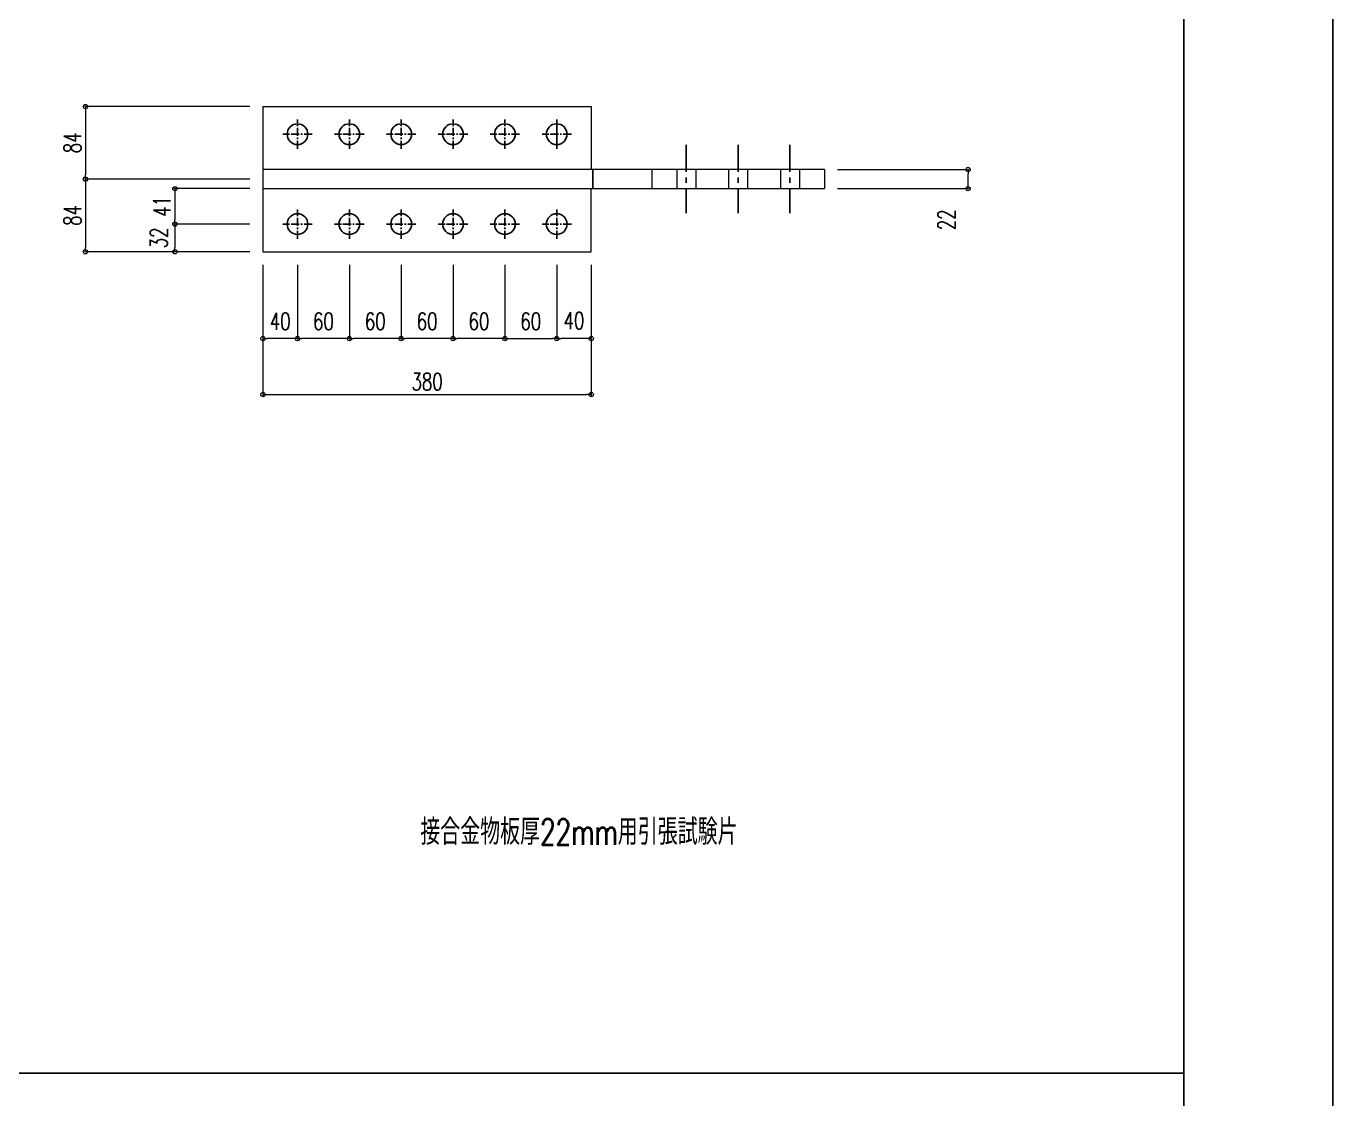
# Model space of a CAD drawing. Header units: millimetres. Extents: x -11384 to 29624, y 0 to 17788.
# Drawn here: x 28112 to 29624, y 9515 to 10756 of the extents above; entities that cross this region are included whole.
import ezdxf

# ---------------------------------------------------------------- set-up
doc = ezdxf.new("R2010")
doc.units = ezdxf.units.MM
doc.header["$LTSCALE"] = 5
for name, pattern in [('ACAD_ISO03W100', [30, 12, -18]), ('CENTER1', [10, 6.25, -1.25, 1.25, -1.25]), ('JIS_08_50', [53, 50, -1.125, 0.75, -1.125])]:
    doc.linetypes.add(name, pattern=pattern)
doc.layers.get('0').update_dxf_attribs({"color": 255})
doc.layers.get('DEFPOINTS').update_dxf_attribs({"color": 255})
for name, color, linetype in [('01', 7, 'Continuous'), ('CENTER', 2, 'JIS_08_50'), ('寸法', 4, 'Continuous'), ('補助線', 7, 'ACAD_ISO03W100'), ('金物', 142, 'Continuous')]:
    doc.layers.add(name, color=color, linetype=linetype)
doc.styles.add('KANJI', font='simplex.shx', dxfattribs={"width": 0.7, "bigfont": 'extfont2.shx'})
doc.styles.add('SUNPOU2', font='simplex.shx', dxfattribs={"width": 0.7, "height": 50, "bigfont": 'extfont2.shx'})
doc.dimstyles.new('一般寸法-小さめ', dxfattribs={"dimscale": 10, "dimtxt": 2, "dimasz": 0.5, "dimexe": 0.125, "dimexo": 1.5, "dimgap": 0.5, "dimtad": 1, "dimtxsty": 'KANJI', "dimblk": 'ORIGIN', "dimcen": 0, "dimclrd": 256, "dimclre": 256, "dimclrt": 256, "dimadec": 0, "dimazin": 0, "dimtfac": 1, "dimtmove": 2, "dimatfit": 2, "dimfxl": 0, "dimtolj": 2, "dimlwd": 5, "dimlwe": 5, "dimarcsym": 0})

# ---------------------------------------------------------------- blocks, each defined once
blk = doc.blocks.new('_Origin')
at = {"color": 0, "linetype": 'ByBlock', "lineweight": -2}
blk.add_line((0, 0), (-1, 0), dxfattribs=at)
blk.add_circle((0, 0), 0.5, dxfattribs=at)
blk = doc.blocks.new('*D117')
at = {"layer": 'DEFPOINTS', "color": 0, "transparency": 16777216}
for p in [(29036.1, 10589.9), (29202.2, 10589.9), (29036.1, 10567.9)]:
    blk.add_point(p, dxfattribs=at)
at = {"layer": '寸法', "lineweight": 5, "transparency": 16777216}
for p, q in [((29051.1, 10589.9), (29203.5, 10589.9)), ((29202.2, 10572.9), (29202.2, 10584.9)), ((29051.1, 10567.9), (29203.5, 10567.9))]:
    blk.add_line(p, q, dxfattribs=at)
at = {"layer": '寸法', "lineweight": 5, "transparency": 16777216, "xscale": 5, "yscale": 5, "zscale": 5}
for p, rotation in [((29202.2, 10589.9), 90), ((29202.2, 10567.9), 270)]:
    blk.add_blockref('_Origin', p, dxfattribs=dict(at, rotation=rotation))
at = {"layer": '寸法', "transparency": 16777216, "insert": (29177.2, 10531.9), "char_height": 20, "attachment_point": 5, "rotation": 90, "style": 'KANJI'}
blk.add_mtext('\\A2;22', dxfattribs=at)
blk = doc.blocks.new('*D77')
at = {"layer": 'DEFPOINTS', "color": 0, "transparency": 16777216}
for p in [(28666.1, 10494.9), (28726.1, 10494.9), (28726.1, 10394.4)]:
    blk.add_point(p, dxfattribs=at)
at = {"layer": '寸法', "lineweight": 5, "transparency": 16777216}
for p, q in [((28666.1, 10479.9), (28666.1, 10393.2)), ((28726.1, 10479.9), (28726.1, 10393.2)), ((28671.1, 10394.4), (28721.1, 10394.4))]:
    blk.add_line(p, q, dxfattribs=at)
at = {"layer": '寸法', "lineweight": 5, "transparency": 16777216, "xscale": 5, "yscale": 5, "zscale": 5, "rotation": 180}
blk.add_blockref('_Origin', (28666.1, 10394.4), dxfattribs=at)
at = {"layer": '寸法', "lineweight": 5, "transparency": 16777216, "xscale": 5, "yscale": 5, "zscale": 5}
blk.add_blockref('_Origin', (28726.1, 10394.4), dxfattribs=at)
at = {"layer": '寸法', "transparency": 16777216, "insert": (28696.1, 10414.4), "char_height": 20, "attachment_point": 5, "style": 'KANJI'}
blk.add_mtext('\\A2;60', dxfattribs=at)
blk = doc.blocks.new('*D78')
at = {"layer": 'DEFPOINTS', "color": 0, "transparency": 16777216}
for p in [(28426.1, 10494.9), (28486.1, 10494.9), (28426.1, 10394.4)]:
    blk.add_point(p, dxfattribs=at)
at = {"layer": '寸法', "lineweight": 5, "transparency": 16777216}
for p, q in [((28426.1, 10479.9), (28426.1, 10393.2)), ((28486.1, 10479.9), (28486.1, 10393.2)), ((28481.1, 10394.4), (28431.1, 10394.4))]:
    blk.add_line(p, q, dxfattribs=at)
at = {"layer": '寸法', "lineweight": 5, "transparency": 16777216, "xscale": 5, "yscale": 5, "zscale": 5, "rotation": 180}
blk.add_blockref('_Origin', (28426.1, 10394.4), dxfattribs=at)
at = {"layer": '寸法', "lineweight": 5, "transparency": 16777216, "xscale": 5, "yscale": 5, "zscale": 5}
blk.add_blockref('_Origin', (28486.1, 10394.4), dxfattribs=at)
at = {"layer": '寸法', "transparency": 16777216, "insert": (28456.1, 10414.4), "char_height": 20, "attachment_point": 5, "style": 'KANJI'}
blk.add_mtext('\\A2;60', dxfattribs=at)
blk = doc.blocks.new('*D460')
at = {"layer": 'DEFPOINTS', "color": 0, "transparency": 16777216}
for p in [(28386.1, 10494.9), (28766.1, 10494.9), (28766.1, 10329.6)]:
    blk.add_point(p, dxfattribs=at)
at = {"layer": '寸法', "lineweight": 5, "transparency": 16777216}
for p, q in [((28386.1, 10479.9), (28386.1, 10328.3)), ((28766.1, 10479.9), (28766.1, 10328.3)), ((28391.1, 10329.6), (28761.1, 10329.6))]:
    blk.add_line(p, q, dxfattribs=at)
at = {"layer": '寸法', "lineweight": 5, "transparency": 16777216, "xscale": 5, "yscale": 5, "zscale": 5, "rotation": 180}
blk.add_blockref('_Origin', (28386.1, 10329.6), dxfattribs=at)
at = {"layer": '寸法', "lineweight": 5, "transparency": 16777216, "xscale": 5, "yscale": 5, "zscale": 5}
blk.add_blockref('_Origin', (28766.1, 10329.6), dxfattribs=at)
at = {"layer": '寸法', "transparency": 16777216, "insert": (28576.1, 10344.6), "char_height": 20, "attachment_point": 5, "style": 'KANJI'}
blk.add_mtext('\\A2;380', dxfattribs=at)
blk = doc.blocks.new('*D79')
at = {"layer": 'DEFPOINTS', "color": 0, "transparency": 16777216}
for p in [(28606.1, 10494.9), (28666.1, 10494.9), (28606.1, 10394.4)]:
    blk.add_point(p, dxfattribs=at)
at = {"layer": '寸法', "lineweight": 5, "transparency": 16777216}
for p, q in [((28606.1, 10479.9), (28606.1, 10393.2)), ((28666.1, 10479.9), (28666.1, 10393.2)), ((28661.1, 10394.4), (28611.1, 10394.4))]:
    blk.add_line(p, q, dxfattribs=at)
at = {"layer": '寸法', "lineweight": 5, "transparency": 16777216, "xscale": 5, "yscale": 5, "zscale": 5, "rotation": 180}
blk.add_blockref('_Origin', (28606.1, 10394.4), dxfattribs=at)
at = {"layer": '寸法', "lineweight": 5, "transparency": 16777216, "xscale": 5, "yscale": 5, "zscale": 5}
blk.add_blockref('_Origin', (28666.1, 10394.4), dxfattribs=at)
at = {"layer": '寸法', "transparency": 16777216, "insert": (28636.1, 10414.4), "char_height": 20, "attachment_point": 5, "style": 'KANJI'}
blk.add_mtext('\\A2;60', dxfattribs=at)
blk = doc.blocks.new('*D80')
at = {"layer": 'DEFPOINTS', "color": 0, "transparency": 16777216}
for p in [(28546.1, 10494.9), (28606.1, 10494.9), (28546.1, 10394.4)]:
    blk.add_point(p, dxfattribs=at)
at = {"layer": '寸法', "lineweight": 5, "transparency": 16777216}
for p, q in [((28546.1, 10479.9), (28546.1, 10393.2)), ((28606.1, 10479.9), (28606.1, 10393.2)), ((28601.1, 10394.4), (28551.1, 10394.4))]:
    blk.add_line(p, q, dxfattribs=at)
at = {"layer": '寸法', "lineweight": 5, "transparency": 16777216, "xscale": 5, "yscale": 5, "zscale": 5, "rotation": 180}
blk.add_blockref('_Origin', (28546.1, 10394.4), dxfattribs=at)
at = {"layer": '寸法', "lineweight": 5, "transparency": 16777216, "xscale": 5, "yscale": 5, "zscale": 5}
blk.add_blockref('_Origin', (28606.1, 10394.4), dxfattribs=at)
at = {"layer": '寸法', "transparency": 16777216, "insert": (28576.1, 10414.4), "char_height": 20, "attachment_point": 5, "style": 'KANJI'}
blk.add_mtext('\\A2;60', dxfattribs=at)
blk = doc.blocks.new('*D81')
at = {"layer": 'DEFPOINTS', "color": 0, "transparency": 16777216}
for p in [(28486.1, 10494.9), (28546.1, 10494.9), (28486.1, 10394.4)]:
    blk.add_point(p, dxfattribs=at)
at = {"layer": '寸法', "lineweight": 5, "transparency": 16777216}
for p, q in [((28486.1, 10479.9), (28486.1, 10393.2)), ((28546.1, 10479.9), (28546.1, 10393.2)), ((28541.1, 10394.4), (28491.1, 10394.4))]:
    blk.add_line(p, q, dxfattribs=at)
at = {"layer": '寸法', "lineweight": 5, "transparency": 16777216, "xscale": 5, "yscale": 5, "zscale": 5, "rotation": 180}
blk.add_blockref('_Origin', (28486.1, 10394.4), dxfattribs=at)
at = {"layer": '寸法', "lineweight": 5, "transparency": 16777216, "xscale": 5, "yscale": 5, "zscale": 5}
blk.add_blockref('_Origin', (28546.1, 10394.4), dxfattribs=at)
at = {"layer": '寸法', "transparency": 16777216, "insert": (28516.1, 10414.4), "char_height": 20, "attachment_point": 5, "style": 'KANJI'}
blk.add_mtext('\\A2;60', dxfattribs=at)
blk = doc.blocks.new('*D82')
at = {"layer": 'DEFPOINTS', "color": 0, "transparency": 16777216}
for p in [(28386.1, 10494.9), (28426.1, 10494.9), (28386.1, 10394.4)]:
    blk.add_point(p, dxfattribs=at)
at = {"layer": '寸法', "lineweight": 5, "transparency": 16777216}
for p, q in [((28386.1, 10479.9), (28386.1, 10393.2)), ((28426.1, 10479.9), (28426.1, 10393.2)), ((28421.1, 10394.4), (28391.1, 10394.4))]:
    blk.add_line(p, q, dxfattribs=at)
at = {"layer": '寸法', "lineweight": 5, "transparency": 16777216, "xscale": 5, "yscale": 5, "zscale": 5, "rotation": 180}
blk.add_blockref('_Origin', (28386.1, 10394.4), dxfattribs=at)
at = {"layer": '寸法', "lineweight": 5, "transparency": 16777216, "xscale": 5, "yscale": 5, "zscale": 5}
blk.add_blockref('_Origin', (28426.1, 10394.4), dxfattribs=at)
at = {"layer": '寸法', "transparency": 16777216, "insert": (28406.1, 10414.4), "char_height": 20, "attachment_point": 5, "style": 'KANJI'}
blk.add_mtext('\\A2;40', dxfattribs=at)
blk = doc.blocks.new('*D83')
at = {"layer": 'DEFPOINTS', "color": 0, "transparency": 16777216}
for p in [(28726.1, 10494.9), (28766.1, 10494.9), (28726.1, 10394.4)]:
    blk.add_point(p, dxfattribs=at)
at = {"layer": '寸法', "lineweight": 5, "transparency": 16777216}
for p, q in [((28726.1, 10479.9), (28726.1, 10393.2)), ((28766.1, 10479.9), (28766.1, 10393.2)), ((28761.1, 10394.4), (28731.1, 10394.4))]:
    blk.add_line(p, q, dxfattribs=at)
at = {"layer": '寸法', "lineweight": 5, "transparency": 16777216, "xscale": 5, "yscale": 5, "zscale": 5, "rotation": 180}
blk.add_blockref('_Origin', (28726.1, 10394.4), dxfattribs=at)
at = {"layer": '寸法', "lineweight": 5, "transparency": 16777216, "xscale": 5, "yscale": 5, "zscale": 5}
blk.add_blockref('_Origin', (28766.1, 10394.4), dxfattribs=at)
at = {"layer": '寸法', "transparency": 16777216, "insert": (28746.1, 10415.2), "char_height": 20, "attachment_point": 5, "style": 'KANJI'}
blk.add_mtext('\\A2;40', dxfattribs=at)
blk = doc.blocks.new('*D84')
at = {"layer": 'DEFPOINTS', "color": 0, "ltscale": 2, "transparency": 16777216}
for p in [(28386.1, 10578.9), (28180.7, 10494.9), (28386.1, 10494.9)]:
    blk.add_point(p, dxfattribs=at)
at = {"layer": '寸法', "lineweight": 5, "ltscale": 2, "transparency": 16777216}
for p, q in [((28371.1, 10578.9), (28179.4, 10578.9)), ((28180.7, 10573.9), (28180.7, 10499.9)), ((28371.1, 10494.9), (28179.4, 10494.9))]:
    blk.add_line(p, q, dxfattribs=at)
at = {"layer": '寸法', "lineweight": 5, "ltscale": 2, "transparency": 16777216, "xscale": 5, "yscale": 5, "zscale": 5}
for p, rotation in [((28180.7, 10578.9), 90), ((28180.7, 10494.9), 270)]:
    blk.add_blockref('_Origin', p, dxfattribs=dict(at, rotation=rotation))
at = {"layer": '寸法', "ltscale": 2, "transparency": 16777216, "insert": (28165.7, 10536.9), "char_height": 20, "attachment_point": 5, "rotation": 90, "style": 'KANJI'}
blk.add_mtext('\\A2;84', dxfattribs=at)
blk = doc.blocks.new('*D461')
at = {"layer": 'DEFPOINTS', "color": 0, "ltscale": 2, "transparency": 16777216}
for p in [(28386.1, 10662.9), (28180.7, 10578.9), (28386.1, 10578.9)]:
    blk.add_point(p, dxfattribs=at)
at = {"layer": '寸法', "lineweight": 5, "ltscale": 2, "transparency": 16777216}
for p, q in [((28371.1, 10662.9), (28179.4, 10662.9)), ((28180.7, 10657.9), (28180.7, 10583.9)), ((28371.1, 10578.9), (28179.4, 10578.9))]:
    blk.add_line(p, q, dxfattribs=at)
at = {"layer": '寸法', "lineweight": 5, "ltscale": 2, "transparency": 16777216, "xscale": 5, "yscale": 5, "zscale": 5}
for p, rotation in [((28180.7, 10662.9), 90), ((28180.7, 10578.9), 270)]:
    blk.add_blockref('_Origin', p, dxfattribs=dict(at, rotation=rotation))
at = {"layer": '寸法', "ltscale": 2, "transparency": 16777216, "insert": (28165.7, 10620.9), "char_height": 20, "attachment_point": 5, "rotation": 90, "style": 'KANJI'}
blk.add_mtext('\\A2;84', dxfattribs=at)
blk = doc.blocks.new('*D85')
at = {"layer": 'DEFPOINTS', "color": 0, "ltscale": 2, "transparency": 16777216}
for p in [(28386.1, 10526.9), (28284.3, 10494.9), (28386.1, 10494.9)]:
    blk.add_point(p, dxfattribs=at)
at = {"layer": '寸法', "lineweight": 5, "ltscale": 2, "transparency": 16777216}
for p, q in [((28371.1, 10526.9), (28283, 10526.9)), ((28284.3, 10521.9), (28284.3, 10499.9)), ((28371.1, 10494.9), (28283, 10494.9))]:
    blk.add_line(p, q, dxfattribs=at)
at = {"layer": '寸法', "lineweight": 5, "ltscale": 2, "transparency": 16777216, "xscale": 5, "yscale": 5, "zscale": 5}
for p, rotation in [((28284.3, 10526.9), 90), ((28284.3, 10494.9), 270)]:
    blk.add_blockref('_Origin', p, dxfattribs=dict(at, rotation=rotation))
at = {"layer": '寸法', "ltscale": 2, "transparency": 16777216, "insert": (28265.5, 10510.9), "char_height": 20, "attachment_point": 5, "rotation": 90, "style": 'KANJI'}
blk.add_mtext('\\A2;32', dxfattribs=at)
blk = doc.blocks.new('*D462')
at = {"layer": 'DEFPOINTS', "color": 0, "ltscale": 2, "transparency": 16777216}
for p in [(28386.1, 10567.9), (28284.3, 10526.9), (28386.1, 10526.9)]:
    blk.add_point(p, dxfattribs=at)
at = {"layer": '寸法', "lineweight": 5, "ltscale": 2, "transparency": 16777216}
for p, q in [((28371.1, 10567.9), (28283, 10567.9)), ((28284.3, 10562.9), (28284.3, 10531.9)), ((28371.1, 10526.9), (28283, 10526.9))]:
    blk.add_line(p, q, dxfattribs=at)
at = {"layer": '寸法', "lineweight": 5, "ltscale": 2, "transparency": 16777216, "xscale": 5, "yscale": 5, "zscale": 5}
for p, rotation in [((28284.3, 10567.9), 90), ((28284.3, 10526.9), 270)]:
    blk.add_blockref('_Origin', p, dxfattribs=dict(at, rotation=rotation))
at = {"layer": '寸法', "ltscale": 2, "transparency": 16777216, "insert": (28269.3, 10547.4), "char_height": 20, "attachment_point": 5, "rotation": 90, "style": 'KANJI'}
blk.add_mtext('\\A2;41', dxfattribs=at)

msp = doc.modelspace()

# ---------------------------------------------------------------- linework, layer by layer
at = {"linetype": 'Continuous', "lineweight": -3}
msp.add_lwpolyline([(16908.559, 14690.974), (29624.479, 14690.974), (29624.479, 5709.694), (16908.559, 5709.694)], close=True, dxfattribs=at)
at = {"layer": '01', "ltscale": 2}
for points in [[(28051.831, 11896.004), (29451.831, 11896.004), (29451.831, 9544.424), (28051.831, 9544.424)], [(26651.831, 9544.424), (29451.831, 9544.424), (29451.831, 9395.081), (26651.831, 9395.081)]]:
    msp.add_lwpolyline(points, close=True, dxfattribs=at)
at = {"layer": 'CENTER', "color": 7, "linetype": 'CENTER1'}
for p, q in [((28876.106, 10618.474), (28876.106, 10539.376)), ((28936.106, 10618.474), (28936.106, 10539.376)), ((28996.106, 10618.474), (28996.106, 10539.376))]:
    msp.add_line(p, q, dxfattribs=at)
at = {"layer": '寸法', "linetype": 'CENTER1', "ltscale": 0.3}
for p, q in [((28426.106, 10613.925), (28426.106, 10647.925)), ((28486.106, 10613.925), (28486.106, 10647.925)), ((28546.106, 10613.925), (28546.106, 10647.925)), ((28606.106, 10613.925), (28606.106, 10647.925)), ((28666.106, 10613.925), (28666.106, 10647.925)), ((28726.106, 10647.925), (28726.106, 10613.925)), ((28726.106, 10613.925), (28726.106, 10647.925)), ((28443.106, 10630.925), (28409.106, 10630.925)), ((28503.106, 10630.925), (28469.106, 10630.925)), ((28563.106, 10630.925), (28529.106, 10630.925)), ((28623.106, 10630.925), (28589.106, 10630.925)), ((28683.106, 10630.925), (28649.106, 10630.925)), ((28743.106, 10630.925), (28709.106, 10630.925)), ((28743.106, 10630.925), (28709.106, 10630.925)), ((28426.106, 10509.925), (28426.106, 10543.925)), ((28486.106, 10509.925), (28486.106, 10543.925)), ((28546.106, 10509.925), (28546.106, 10543.925)), ((28606.106, 10509.925), (28606.106, 10543.925)), ((28666.106, 10509.925), (28666.106, 10543.925)), ((28726.106, 10509.925), (28726.106, 10543.925)), ((28726.106, 10509.925), (28726.106, 10543.925)), ((28443.106, 10526.925), (28409.106, 10526.925)), ((28503.106, 10526.925), (28469.106, 10526.925)), ((28563.106, 10526.925), (28529.106, 10526.925)), ((28623.106, 10526.925), (28589.106, 10526.925)), ((28683.106, 10526.925), (28649.106, 10526.925)), ((28743.106, 10526.925), (28709.106, 10526.925)), ((28743.106, 10526.925), (28709.106, 10526.925))]:
    msp.add_line(p, q, dxfattribs=at)
at = {"layer": '補助線', "lineweight": 18}
for p, q in [((28865.106, 10589.925), (28865.106, 10567.925)), ((28887.106, 10589.925), (28887.106, 10567.925)), ((28925.106, 10589.925), (28925.106, 10567.925)), ((28947.106, 10589.925), (28947.106, 10567.925)), ((28985.106, 10589.925), (28985.106, 10567.925)), ((29007.106, 10589.925), (29007.106, 10567.925))]:
    msp.add_line(p, q, dxfattribs=at)
at = {"layer": '金物', "lineweight": 18}
for p, q in [((28386.106, 10662.925), (28386.106, 10494.925)), ((28386.106, 10662.925), (28766.106, 10662.925)), ((28766.106, 10662.925), (28766.106, 10589.925)), ((29036.106, 10589.925), (28386.106, 10589.925)), ((28836.106, 10589.925), (28836.106, 10567.925)), ((29036.106, 10589.925), (29036.106, 10567.925)), ((28386.106, 10567.925), (29036.106, 10567.925)), ((28766.106, 10494.925), (28766.106, 10567.925)), ((28386.106, 10494.925), (28766.106, 10494.925))]:
    msp.add_line(p, q, dxfattribs=at)
at = {"layer": '金物', "ltscale": 2}
msp.add_line((28768.106, 10589.925), (28768.106, 10567.925), dxfattribs=at)
at = {"layer": '金物', "ltscale": 2.5}
for centre in [(28426.106, 10630.925), (28486.106, 10630.925), (28546.106, 10630.925), (28606.106, 10630.925), (28666.106, 10630.925), (28726.106, 10630.925), (28426.106, 10526.925), (28486.106, 10526.925), (28546.106, 10526.925), (28606.106, 10526.925), (28666.106, 10526.925), (28726.106, 10526.925)]:
    msp.add_circle(centre, 12, dxfattribs=at)

# ---------------------------------------------------------------- texts
at = {"layer": '寸法', "ltscale": 2, "insert": (28751.831, 9823.662), "char_height": 30, "width": 1400, "attachment_point": 5, "style": 'SUNPOU2'}
msp.add_mtext('接合金物板厚22mm用引張試験片', dxfattribs=at)

# ---------------------------------------------------------------- dimensions: what is measured, and where the dimension line sits
at = {"layer": '寸法', "ltscale": 2}
for base, p1, p2, picture, middle in [((28180.679, 10578.925), (28386.106, 10662.925), (28386.106, 10578.925), '*D461', (28165.679, 10620.925)), ((28180.679, 10494.925), (28386.106, 10578.925), (28386.106, 10494.925), '*D84', (28165.679, 10536.925)), ((28284.298, 10526.925), (28386.106, 10567.925), (28386.106, 10526.925), '*D462', (28269.298, 10547.425)), ((28284.298, 10494.925), (28386.106, 10526.925), (28386.106, 10494.925), '*D85', (28265.548, 10510.925))]:
    dim = msp.add_linear_dim(base=base, p1=p1, p2=p2, angle=90, dimstyle='一般寸法-小さめ', dxfattribs=at)
    dim.commit()
    dim.dimension.update_dxf_attribs({"geometry": picture, "text_midpoint": middle})
at = {"layer": '寸法'}
dim = msp.add_linear_dim(base=(29202.226, 10589.925), p1=(29036.106, 10567.925), p2=(29036.106, 10589.925), angle=270, dimstyle='一般寸法-小さめ', dxfattribs=at)
dim.commit()
dim.dimension.update_dxf_attribs({"geometry": '*D117', "text_midpoint": (29177.226, 10531.95), "dimtype": 160})
dim = msp.add_linear_dim(base=(28766.106, 10329.568), p1=(28386.106, 10494.925), p2=(28766.106, 10494.925), dimstyle='一般寸法-小さめ', dxfattribs=at)
dim.commit()
dim.dimension.update_dxf_attribs({"geometry": '*D460', "text_midpoint": (28576.106, 10344.568)})
for base, p1, p2, picture, middle in [((28386.106, 10394.445), (28426.106, 10494.925), (28386.106, 10494.925), '*D82', (28406.106, 10414.445)), ((28426.106, 10394.445), (28486.106, 10494.925), (28426.106, 10494.925), '*D78', (28456.106, 10414.445)), ((28486.106, 10394.445), (28546.106, 10494.925), (28486.106, 10494.925), '*D81', (28516.106, 10414.445)), ((28546.106, 10394.445), (28606.106, 10494.925), (28546.106, 10494.925), '*D80', (28576.106, 10414.445)), ((28606.106, 10394.445), (28666.106, 10494.925), (28606.106, 10494.925), '*D79', (28636.106, 10414.445)), ((28726.106, 10394.445), (28666.106, 10494.925), (28726.106, 10494.925), '*D77', (28696.106, 10414.445)), ((28726.106, 10394.445), (28766.106, 10494.925), (28726.106, 10494.925), '*D83', (28746.106, 10415.207))]:
    dim = msp.add_linear_dim(base=base, p1=p1, p2=p2, dimstyle='一般寸法-小さめ', dxfattribs=at)
    dim.commit()
    dim.dimension.update_dxf_attribs({"geometry": picture, "text_midpoint": middle, "dimtype": 160})

doc.saveas('drawing.dxf')
